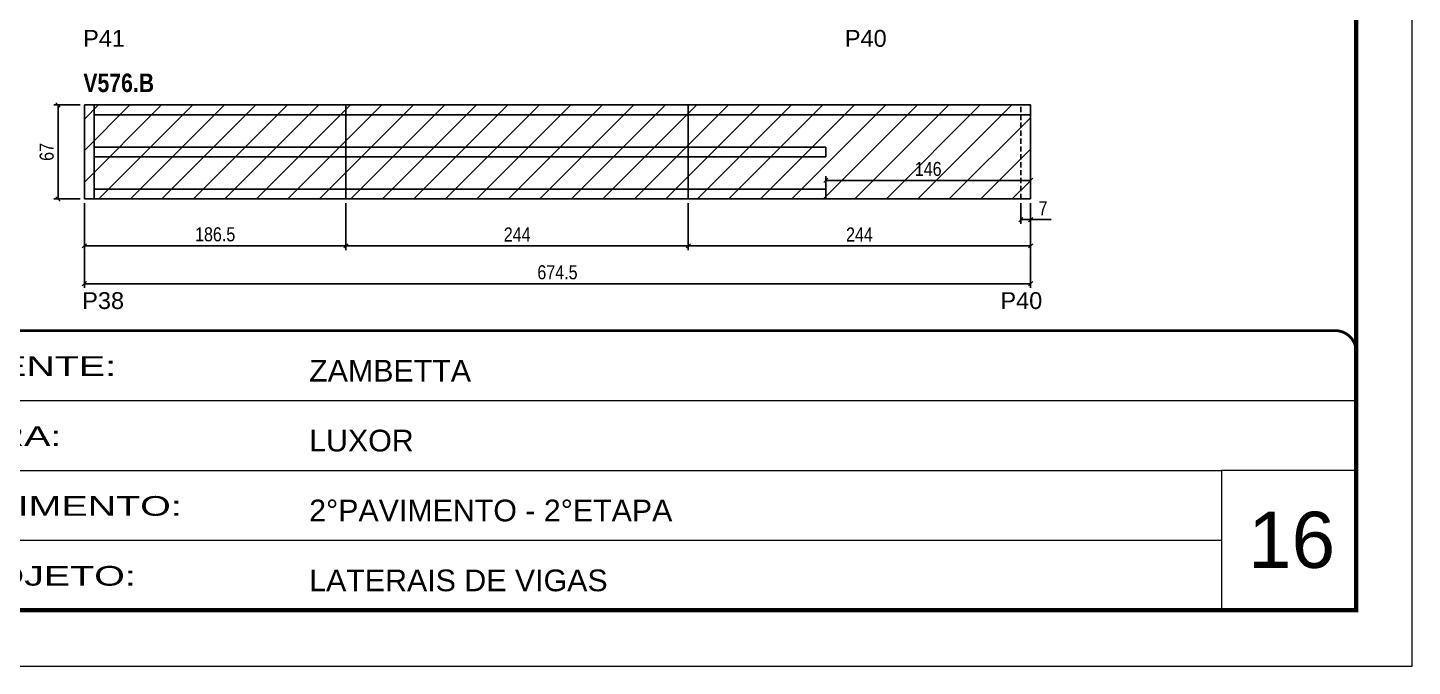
# Model space of a CAD drawing. Extents: x 3309 to 9563, y -2522 to 14608.
# Drawn here: x 8576 to 9563, y 10112 to 10567 of the extents above; entities that cross this region are included whole.
import ezdxf

# ---------------------------------------------------------------- set-up
doc = ezdxf.new("R2010")
doc.units = 0
for name, pattern in [('CONTINUO', [0]), ('DASHED', [0.75, 0.5, -0.25]), ('HIDDEN', [0.375, 0.25, -0.125])]:
    doc.linetypes.add(name, pattern=pattern)
for name, color, linetype in [('5', 5, 'Continuous'), ('COTA', 241, 'Continuous'), ('NOMENCLATURA', 7, 'Continuous'), ('Painéis', 200, 'Continuous'), ('SARR_2.2x7', 40, 'Continuous')]:
    doc.layers.add(name, color=color, linetype=linetype)
for name, color, linetype, lineweight in [('CARIMBO', 255, 'Continuous', 9), ('Folhas', 255, 'Continuous', 9), ('Hachura', 251, 'Continuous', 9), ('SARRAFO DE PRESSAO', 251, 'DASHED', 9)]:
    doc.layers.add(name, color=color, linetype=linetype, lineweight=lineweight)
doc.styles.add('ARIAL', font='arial.ttf')
doc.styles.add('COTA TECNICA', font='techl___.ttf', dxfattribs={"height": 10})
doc.styles.get("Standard").update_dxf_attribs({"font": 'arial.ttf'})
doc.styles.add('TECNICA', font='techb___.ttf', dxfattribs={"height": 10})
doc.styles.add('Tecnologia', font='')
doc.styles.get('Tecnologia').set_extended_font_data('Forgotten Futurist')
doc.dimstyles.new('PAINEL', dxfattribs={"dimtxt": 10, "dimasz": 3, "dimexe": 3, "dimexo": 3, "dimgap": 3, "dimtad": 1, "dimdec": 1, "dimzin": 12, "dimdsep": 46, "dimtxsty": 'COTA TECNICA', "dimblk1": 'OBLIQUE', "dimblk2": 'OBLIQUE', "dimsah": 1, "dimcen": 0.9, "dimclrd": 4, "dimclre": 4, "dimclrt": 240, "dimadec": 1, "dimazin": 3, "dimtfac": 1, "dimtdec": 1, "dimtmove": 0, "dimatfit": 3, "dimfxl": 1, "dimtolj": 1, "dimtzin": 12, "dimarcsym": 0})

# ---------------------------------------------------------------- blocks, each defined once
blk = doc.blocks.new('9999999999')
at = {"color": 30, "linetype": 'CONTINUO'}
for p, q in [((98564.56, 34379.64), (99583.98, 34379.64)), ((98564.56, 34329.83), (99487.98, 34329.83)), ((99583.98, 34329.83), (99487.98, 34329.83)), ((99487.98, 34329.83), (99487.98, 34230.21)), ((98564.56, 34280.02), (99487.98, 34280.02))]:
    blk.add_line(p, q, dxfattribs=at)
at = {"color": 30, "linetype": 'CONTINUO', "const_width": 2}
blk.add_lwpolyline([(99583.98, 34230.21), (99583.98, 34414.45, 0.414214), (99568.98, 34429.45), (98228.98, 34429.45, 0.414214), (98213.98, 34414.45), (98213.98, 34245.21, 0.414214), (98228.98, 34230.21), (99583.98, 34230.21)], format="xyb", dxfattribs=at)
at = {"layer": 'Folhas'}
blk.add_lwpolyline([(98138.98, 34190.21), (99623.98, 34190.21), (99623.98, 35240.21), (98138.98, 35240.21)], close=True, dxfattribs=at)
at = {"layer": 'Folhas', "color": 30, "const_width": 3}
blk.add_lwpolyline([(98213.98, 34230.21), (99583.98, 34230.21), (99583.98, 35200.21), (98213.98, 35200.21)], close=True, dxfattribs=at)
at = {"color": 7, "linetype": 'Continuous', "ltscale": 5, "style": 'ARIAL'}
for s, height, p in [('ZAMBETTA', 15.483, (98837.68, 34393.13)), ('LUXOR', 15.483, (98837.68, 34343.32)), ('2°PAVIMENTO - 2°ETAPA', 15.4829, (98837.68, 34293.51)), ('LATERAIS DE VIGAS', 15.4829, (98837.68, 34243.7))]:
    blk.add_text(s, height=height, dxfattribs=at).set_placement(p)
at = {"layer": 'Folhas', "color": 7, "style": 'Tecnologia', "width": 1.5}
for s, p in [('CLIENTE:', (98573.65, 34397.17)), ('OBRA:', (98573.65, 34347.31)), ('PAVIMENTO:', (98573.65, 34297.5)), ('PROJETO:', (98573.65, 34247.69))]:
    blk.add_text(s, height=14, dxfattribs=at).set_placement(p)
blk = doc.blocks.new('_Oblique')
at = {"color": 0, "linetype": 'ByBlock', "lineweight": -2}
blk.add_line((-0.5, -0.5), (0.5, 0.5), dxfattribs=at)
blk = doc.blocks.new('*D451')
at = {"layer": 'COTA', "color": 4, "lineweight": -2, "transparency": 16777216}
for p, q in [((9046.79, 10442.19), (9046.79, 10408.8)), ((9290.79, 10442.19), (9290.79, 10408.8)), ((9290.79, 10411.8), (9046.79, 10411.8))]:
    blk.add_line(p, q, dxfattribs=at)
at = {"layer": 'Defpoints', "color": 0, "transparency": 16777216}
for p in [(9046.79, 10445.19), (9290.79, 10445.19), (9046.79, 10411.8)]:
    blk.add_point(p, dxfattribs=at)
at = {"layer": 'COTA', "color": 4, "lineweight": -2, "transparency": 16777216, "xscale": 3, "yscale": 3, "zscale": 3, "rotation": 180}
blk.add_blockref('_Oblique', (9046.79, 10411.8), dxfattribs=at)
at = {"layer": 'COTA', "color": 4, "lineweight": -2, "transparency": 16777216, "xscale": 3, "yscale": 3, "zscale": 3}
blk.add_blockref('_Oblique', (9290.79, 10411.8), dxfattribs=at)
at = {"layer": 'COTA', "color": 240, "transparency": 16777216, "insert": (9168.79, 10419.87), "char_height": 10, "attachment_point": 5, "style": 'COTA TECNICA'}
blk.add_mtext('\\A1;244', dxfattribs=at)
blk = doc.blocks.new('*D452')
at = {"layer": 'COTA', "color": 4, "lineweight": -2, "transparency": 16777216}
for p, q in [((8802.79, 10442.19), (8802.79, 10408.8)), ((9046.79, 10442.19), (9046.79, 10408.8)), ((9046.79, 10411.8), (8802.79, 10411.8))]:
    blk.add_line(p, q, dxfattribs=at)
at = {"layer": 'Defpoints', "color": 0, "transparency": 16777216}
for p in [(8802.79, 10445.19), (9046.79, 10445.19), (8802.79, 10411.8)]:
    blk.add_point(p, dxfattribs=at)
at = {"layer": 'COTA', "color": 4, "lineweight": -2, "transparency": 16777216, "xscale": 3, "yscale": 3, "zscale": 3, "rotation": 180}
blk.add_blockref('_Oblique', (8802.79, 10411.8), dxfattribs=at)
at = {"layer": 'COTA', "color": 4, "lineweight": -2, "transparency": 16777216, "xscale": 3, "yscale": 3, "zscale": 3}
blk.add_blockref('_Oblique', (9046.79, 10411.8), dxfattribs=at)
at = {"layer": 'COTA', "color": 240, "transparency": 16777216, "insert": (8924.79, 10419.87), "char_height": 10, "attachment_point": 5, "style": 'COTA TECNICA'}
blk.add_mtext('\\A1;244', dxfattribs=at)
blk = doc.blocks.new('*D453')
at = {"layer": 'COTA', "color": 4, "lineweight": -2, "transparency": 16777216}
for p, q in [((8616.29, 10442.19), (8616.29, 10408.8)), ((8802.79, 10442.19), (8802.79, 10408.8)), ((8802.79, 10411.8), (8616.29, 10411.8))]:
    blk.add_line(p, q, dxfattribs=at)
at = {"layer": 'Defpoints', "color": 0, "transparency": 16777216}
for p in [(8616.29, 10445.19), (8802.79, 10445.19), (8616.29, 10411.8)]:
    blk.add_point(p, dxfattribs=at)
at = {"layer": 'COTA', "color": 4, "lineweight": -2, "transparency": 16777216, "xscale": 3, "yscale": 3, "zscale": 3, "rotation": 180}
blk.add_blockref('_Oblique', (8616.29, 10411.8), dxfattribs=at)
at = {"layer": 'COTA', "color": 4, "lineweight": -2, "transparency": 16777216, "xscale": 3, "yscale": 3, "zscale": 3}
blk.add_blockref('_Oblique', (8802.79, 10411.8), dxfattribs=at)
at = {"layer": 'COTA', "color": 240, "transparency": 16777216, "insert": (8709.54, 10419.93), "char_height": 10, "attachment_point": 5, "style": 'COTA TECNICA'}
blk.add_mtext('\\A1;186.5', dxfattribs=at)
blk = doc.blocks.new('*D454')
at = {"layer": 'COTA', "color": 4, "lineweight": -2, "transparency": 16777216}
for p, q in [((8616.29, 10442.19), (8616.29, 10381.77)), ((9290.79, 10442.19), (9290.79, 10381.77)), ((8616.29, 10384.77), (9290.79, 10384.77))]:
    blk.add_line(p, q, dxfattribs=at)
at = {"layer": 'Defpoints', "color": 0, "transparency": 16777216}
for p in [(8616.29, 10445.19), (9290.79, 10445.19), (9290.79, 10384.77)]:
    blk.add_point(p, dxfattribs=at)
at = {"layer": 'COTA', "color": 4, "lineweight": -2, "transparency": 16777216, "xscale": 3, "yscale": 3, "zscale": 3, "rotation": 180}
blk.add_blockref('_Oblique', (8616.29, 10384.77), dxfattribs=at)
at = {"layer": 'COTA', "color": 4, "lineweight": -2, "transparency": 16777216, "xscale": 3, "yscale": 3, "zscale": 3}
blk.add_blockref('_Oblique', (9290.79, 10384.77), dxfattribs=at)
at = {"layer": 'COTA', "color": 240, "transparency": 16777216, "insert": (8953.54, 10392.88), "char_height": 10, "attachment_point": 5, "style": 'COTA TECNICA'}
blk.add_mtext('\\A1;674.5', dxfattribs=at)
blk = doc.blocks.new('*D455')
at = {"layer": 'COTA', "color": 4, "lineweight": -2, "transparency": 16777216}
for p, q in [((8613.29, 10512.19), (8594.58, 10512.19)), ((8597.58, 10512.19), (8597.58, 10445.19)), ((8613.29, 10445.19), (8594.58, 10445.19))]:
    blk.add_line(p, q, dxfattribs=at)
at = {"layer": 'Defpoints', "color": 0, "transparency": 16777216}
for p in [(8616.29, 10512.19), (8597.58, 10445.19), (8616.29, 10445.19)]:
    blk.add_point(p, dxfattribs=at)
at = {"layer": 'COTA', "color": 4, "lineweight": -2, "transparency": 16777216, "xscale": 3, "yscale": 3, "zscale": 3}
for p, rotation in [((8597.58, 10512.19), 90), ((8597.58, 10445.19), 270)]:
    blk.add_blockref('_Oblique', p, dxfattribs=dict(at, rotation=rotation))
at = {"layer": 'COTA', "color": 240, "transparency": 16777216, "insert": (8589.48, 10478.69), "char_height": 10, "attachment_point": 5, "rotation": 90, "style": 'COTA TECNICA'}
blk.add_mtext('\\A1;67', dxfattribs=at)
blk = doc.blocks.new('*D456')
at = {"layer": 'COTA', "color": 4, "lineweight": -2, "transparency": 16777216}
for p, q in [((9144.79, 10448.19), (9144.79, 10461.42)), ((9144.79, 10458.42), (9290.79, 10458.42)), ((9290.79, 10448.19), (9290.79, 10461.42))]:
    blk.add_line(p, q, dxfattribs=at)
at = {"layer": 'Defpoints', "color": 0, "transparency": 16777216}
for p in [(9290.79, 10458.42), (9144.79, 10445.19), (9290.79, 10445.19)]:
    blk.add_point(p, dxfattribs=at)
at = {"layer": 'COTA', "color": 4, "lineweight": -2, "transparency": 16777216, "xscale": 3, "yscale": 3, "zscale": 3, "rotation": 180}
blk.add_blockref('_Oblique', (9144.79, 10458.42), dxfattribs=at)
at = {"layer": 'COTA', "color": 4, "lineweight": -2, "transparency": 16777216, "xscale": 3, "yscale": 3, "zscale": 3}
blk.add_blockref('_Oblique', (9290.79, 10458.42), dxfattribs=at)
at = {"layer": 'COTA', "color": 240, "transparency": 16777216, "insert": (9217.79, 10466.53), "char_height": 10, "attachment_point": 5, "style": 'COTA TECNICA'}
blk.add_mtext('\\A1;146', dxfattribs=at)
blk = doc.blocks.new('*D457')
at = {"layer": 'COTA', "color": 4, "lineweight": -2, "transparency": 16777216}
for p, q in [((9283.79, 10442.19), (9283.79, 10427.51)), ((9290.79, 10442.19), (9290.79, 10427.51)), ((9283.79, 10430.51), (9290.79, 10430.51)), ((9290.79, 10430.51), (9305.52, 10430.51))]:
    blk.add_line(p, q, dxfattribs=at)
at = {"layer": 'Defpoints', "color": 0, "transparency": 16777216}
for p in [(9283.79, 10445.19), (9290.79, 10445.19), (9290.79, 10430.51)]:
    blk.add_point(p, dxfattribs=at)
at = {"layer": 'COTA', "color": 4, "lineweight": -2, "transparency": 16777216, "xscale": 3, "yscale": 3, "zscale": 3, "rotation": 180}
blk.add_blockref('_Oblique', (9283.79, 10430.51), dxfattribs=at)
at = {"layer": 'COTA', "color": 4, "lineweight": -2, "transparency": 16777216, "xscale": 3, "yscale": 3, "zscale": 3}
blk.add_blockref('_Oblique', (9290.79, 10430.51), dxfattribs=at)
at = {"layer": 'COTA', "color": 240, "transparency": 16777216, "insert": (9299.66, 10438.58), "char_height": 10, "attachment_point": 5, "style": 'COTA TECNICA'}
blk.add_mtext('\\A1;7', dxfattribs=at)

msp = doc.modelspace()

# ---------------------------------------------------------------- hatches: boundary and pattern name
at = {"layer": 'Hachura', "linetype": 'ByBlock'}
h = msp.add_hatch(dxfattribs=at)
h.set_pattern_fill('ANSI31', color=256, scale=5)
h.paths.add_polyline_path([(8860.29, 11074.73), (8616.29, 11074.73), (8616.29, 11023.73), (8860.29, 11023.73)])
h.paths.add_polyline_path([(8938.79, 11074.73), (8860.29, 11074.73), (8860.29, 11023.73), (8938.79, 11023.73)])
h.paths.add_polyline_path([(9182.79, 11074.73), (8938.79, 11074.73), (8938.79, 11023.73), (9182.79, 11023.73)])
h.paths.add_polyline_path([(9290.79, 10900.77), (9104.29, 10900.77), (9104.29, 10833.77), (9290.79, 10833.77)])
h.paths.add_polyline_path([(9104.29, 10900.77), (8860.29, 10900.77), (8860.29, 10833.77), (9104.29, 10833.77)])
h.paths.add_polyline_path([(8860.29, 10900.77), (8616.29, 10900.77), (8616.29, 10833.77), (8860.29, 10833.77)])
h.paths.add_polyline_path([(8862.29, 10690.6), (8618.29, 10690.6), (8618.29, 10639.6), (8862.29, 10639.6)])
h.paths.add_polyline_path([(8940.79, 10690.6), (8862.29, 10690.6), (8862.29, 10639.6), (8940.79, 10639.6)])
h.paths.add_polyline_path([(9184.79, 10690.6), (8940.79, 10690.6), (8940.79, 10639.6), (9184.79, 10639.6)])
h.paths.add_polyline_path([(9290.79, 10512.19), (9046.79, 10512.19), (9046.79, 10445.19), (9290.79, 10445.19)])
h.paths.add_polyline_path([(9046.79, 10512.19), (8802.79, 10512.19), (8802.79, 10445.19), (9046.79, 10445.19)])
h.paths.add_polyline_path([(8802.79, 10512.19), (8616.29, 10512.19), (8616.29, 10445.19), (8802.79, 10445.19)])

# ---------------------------------------------------------------- linework, layer by layer
at = {"layer": 'Painéis', "linetype": 'ByBlock'}
for p, q in [((8616.29, 10445.19), (8616.29, 10512.19)), ((8616.29, 10512.19), (9290.79, 10512.19)), ((8802.79, 10512.19), (8802.79, 10445.19)), ((9046.79, 10512.19), (9046.79, 10445.19)), ((9290.79, 10512.19), (9290.79, 10445.19)), ((9290.79, 10445.19), (8616.29, 10445.19))]:
    msp.add_line(p, q, dxfattribs=at)
at = {"layer": 'SARR_2.2x7', "linetype": 'Continuous'}
for p, q in [((8623.29, 10445.19), (8623.29, 10512.19)), ((8802.79, 10505.19), (8623.29, 10505.19)), ((9046.79, 10505.19), (8802.79, 10505.19)), ((9290.79, 10505.19), (9046.79, 10505.19)), ((8802.79, 10482.19), (8623.29, 10482.19)), ((9046.79, 10482.19), (8802.79, 10482.19)), ((9144.79, 10482.19), (9046.79, 10482.19)), ((9144.79, 10482.19), (9144.79, 10475.19)), ((8802.79, 10475.19), (8623.29, 10475.19)), ((9046.79, 10475.19), (8802.79, 10475.19)), ((9144.79, 10475.19), (9046.79, 10475.19)), ((8802.79, 10452.19), (8623.29, 10452.19)), ((9046.79, 10452.19), (8802.79, 10452.19)), ((9144.79, 10452.19), (9046.79, 10452.19)), ((9144.79, 10452.19), (9144.79, 10445.19))]:
    msp.add_line(p, q, dxfattribs=at)
at = {"layer": 'SARR_2.2x7', "linetype": 'HIDDEN', "ltscale": 15}
msp.add_line((9283.79, 10445.19), (9283.79, 10512.19), dxfattribs=at)

# ---------------------------------------------------------------- block references
at = {"layer": 'SARRAFO DE PRESSAO', "color": 6, "linetype": 'ByBlock'}
msp.add_blockref('9999999999', (-90061.11, -24078.07), dxfattribs=at)

# ---------------------------------------------------------------- texts
at = {"layer": '5', "linetype": 'Continuous'}
for s, rotation, p in [('P41', 359.99996, (8615.43, 10553.65)), ('P40', 359.99996, (9158.36, 10553.65)), ('P38', 0.00004, (8614.78, 10366.76)), ('P40', 0.00004, (9269.27, 10366.76))]:
    msp.add_text(s, height=12, rotation=rotation, dxfattribs=at).set_placement(p)
at = {"layer": 'CARIMBO', "style": 'ARIAL'}
msp.add_text('16', height=40, dxfattribs=at).set_placement((9445.73, 10182.28))
at = {"layer": 'NOMENCLATURA', "style": 'TECNICA'}
msp.add_text('V576.B', height=13.2, dxfattribs=at).set_placement((8615.58, 10521.38))

# ---------------------------------------------------------------- dimensions: what is measured, and where the dimension line sits
at = {"layer": 'COTA'}
for base, p1, p2, angle, picture, middle in [((8597.58, 10445.19), (8616.29, 10512.19), (8616.29, 10445.19), 90, '*D455', (8589.48, 10478.69)), ((8616.29, 10411.8), (8802.79, 10445.19), (8616.29, 10445.19), 180, '*D453', (8709.54, 10419.93)), ((9046.79, 10411.8), (9290.79, 10445.19), (9046.79, 10445.19), 180, '*D451', (9168.79, 10419.87))]:
    dim = msp.add_linear_dim(base=base, p1=p1, p2=p2, angle=angle, dimstyle='PAINEL', dxfattribs=at)
    dim.commit()
    dim.dimension.update_dxf_attribs({"geometry": picture, "text_midpoint": middle})
for base, p1, picture, middle in [((9290.79, 10458.42), (9144.79, 10445.19), '*D456', (9217.79, 10466.53)), ((9290.79, 10384.77), (8616.29, 10445.19), '*D454', (8953.54, 10392.88)), ((9290.79, 10430.51), (9283.79, 10445.19), '*D457', (9299.66, 10438.58))]:
    dim = msp.add_linear_dim(base=base, p1=p1, p2=(9290.79, 10445.19), dimstyle='PAINEL', dxfattribs=at)
    dim.commit()
    dim.dimension.update_dxf_attribs({"geometry": picture, "text_midpoint": middle})
dim = msp.add_linear_dim(base=(8802.79, 10411.8), p1=(9046.79, 10445.19), p2=(8802.79, 10445.19), angle=180, dimstyle='PAINEL', override={"dimtmove": 1}, dxfattribs=at)
dim.commit()
dim.dimension.update_dxf_attribs({"geometry": '*D452', "text_midpoint": (8924.79, 10419.87)})

doc.saveas('drawing.dxf')
